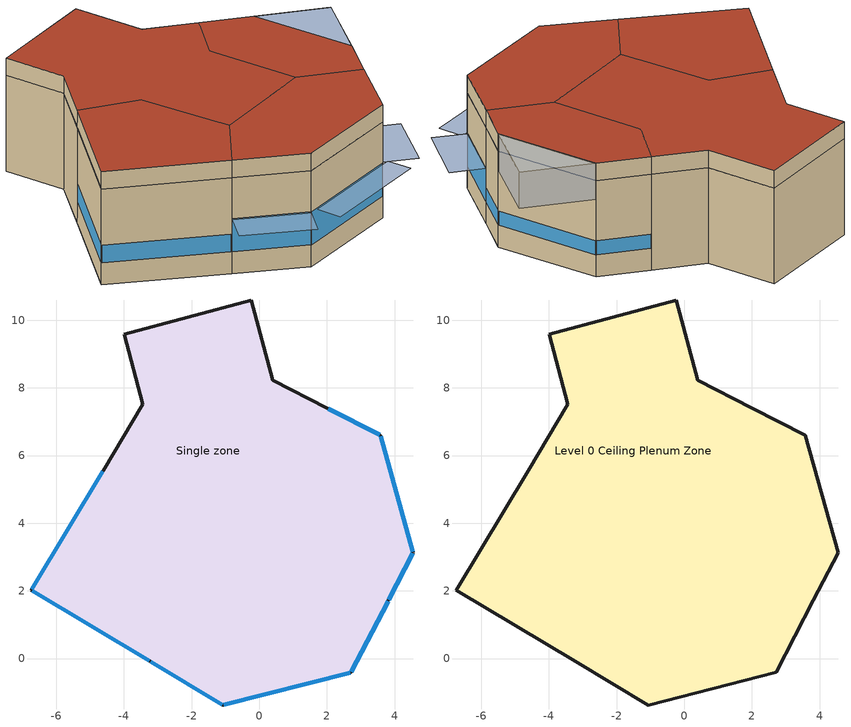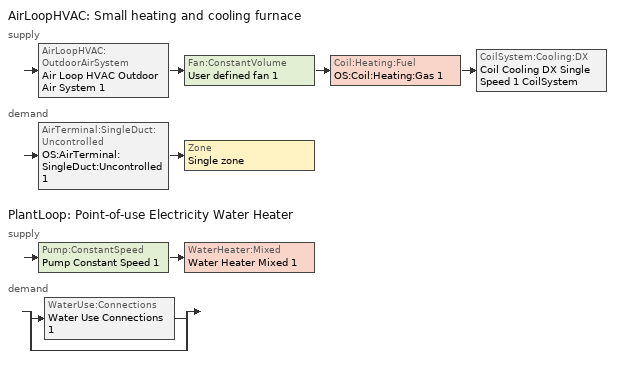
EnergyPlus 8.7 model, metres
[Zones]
Single zone
 floor ground (SLAB-ON-GRADE-FLOOR): 2.02,7.4 3.58,6.6 4.55,3.13 3.82,1.72 1.88,2.7 1.05,5.8 z0; -0.23,10.6 0.4,8.23 2.02,7.4 1.05,5.8 1.88,2.7 -1.75,1.69 -2.67,4.77 -4.61,5.55 -3.44,7.52 -3.99,9.59 z0; 1.88,2.7 3.82,1.72 2.71,-0.41 -1.07,-1.37 -3.22,-0.08 -1.75,1.69 z0; -4.61,5.55 -2.67,4.77 -1.75,1.69 -3.22,-0.08 -6.73,2.02 z0
 wall outside (Calibrated Exterior EXTERIOR-WALL): 3.58,6.6 2.02,7.4 0.4,8.23 -0.23,10.6 -3.99,9.59 -3.44,7.52 -4.61,5.55 -6.73,2.02 -3.22,-0.08 -1.07,-1.37 2.71,-0.41 3.82,1.72 4.55,3.13 3.58,6.6 z0:3.35
 window (3'0" x 3'0" Double pane  Alum Construction): 3.56,6.61 2.04,7.39 / 3.83,1.74 4.54,3.11 z0.76:1.26; 4.54,3.15 3.59,6.57 z0.76:1.25; -1.04,-1.37 2.69,-0.42 / -3.2,-0.1 -1.09,-1.36 / 2.73,-0.39 3.81,1.7 z0.76:1.92; -4.62,5.53 -6.72,2.04 / -6.71,2.01 -3.24,-0.07 z0.76:1.38
 ceiling to Level 0 Ceiling Plenum Zone (Default interior ceiling): 3.82,1.72 4.55,3.13 3.58,6.6 2.02,7.4 1.05,5.8 1.88,2.7 z3.35; -1.75,1.69 1.88,2.7 1.05,5.8 2.02,7.4 0.4,8.23 -0.23,10.6 -3.99,9.59 -3.44,7.52 -4.61,5.55 -2.67,4.77 z3.35; -1.07,-1.37 2.71,-0.41 3.82,1.72 1.88,2.7 -1.75,1.69 -3.22,-0.08 z3.35; -3.22,-0.08 -1.75,1.69 -2.67,4.77 -4.61,5.55 -6.73,2.02 z3.35
Level 0 Ceiling Plenum Zone
 wall outside (Calibrated Exterior EXTERIOR-WALL): 3.58,6.6 2.02,7.4 0.4,8.23 -0.23,10.6 -3.99,9.59 -3.44,7.52 -4.61,5.55 -6.73,2.02 -3.22,-0.08 -1.07,-1.37 2.71,-0.41 3.82,1.72 4.55,3.13 3.58,6.6 z3.35:3.96
 roof outside (Calibrated Exterior EXTERIOR-ROOF): 3.82,1.72 4.55,3.13 3.58,6.6 2.02,7.4 1.05,5.8 1.88,2.7 z3.96; -1.75,1.69 1.88,2.7 1.05,5.8 2.02,7.4 0.4,8.23 -0.23,10.6 -3.99,9.59 -3.44,7.52 -4.61,5.55 -2.67,4.77 z3.96; -1.07,-1.37 2.71,-0.41 3.82,1.72 1.88,2.7 -1.75,1.69 -3.22,-0.08 z3.96; -3.22,-0.08 -1.75,1.69 -2.67,4.77 -4.61,5.55 -6.73,2.02 z3.96
shading: 4.55,3.13 5.76,5.46 / 5.76,5.46 3.58,6.6 z2.71:3.96; 3.58,6.6 4.55,3.13 z3.35:3.96; -0.6,-2.19 3.13,-1.24 2.92,-0.42 -0.81,-1.37 z1.92; 4.55,3.13 5.76,5.46 3.58,6.6 z3.96; -1.69,-2.36 -1.09,-1.36 -3.2,-0.1 -3.8,-1.09 z1.92; 3.76,-0.93 4.84,1.16 3.81,1.7 2.73,-0.39 z1.92
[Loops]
AirLoopHVAC 'Small heating and cooling furnace'
 supply: AirLoopHVAC:OutdoorAirSystem 'Air Loop HVAC Outdoor Air System 1' > Fan:ConstantVolume 'User defined fan 1' > Coil:Heating:Fuel 'OS:Coil:Heating:Gas 1' > CoilSystem:Cooling:DX 'Coil Cooling DX Single Speed 1 CoilSystem'
 demand: AirTerminal:SingleDuct:Uncontrolled 'OS:AirTerminal:SingleDuct:Uncontrolled 1' > Zone 'Single zone'
PlantLoop 'Point-of-use Electricity Water Heater'
 supply: Pump:ConstantSpeed 'Pump Constant Speed 1' > WaterHeater:Mixed 'Water Heater Mixed 1'
 demand: split
  | WaterUse:Connections 'Water Use Connections 1'
  | bypass
[Building]
East entrance bldg v2: North Axis {deg}=0
[Site:Location]
NREL east entrance building: Latitude {deg}=39.74; Longitude {deg}=-105.18; Time Zone {hr}=-7; Elevation {m}=1829
[SizingPeriod:DesignDay] Day of Month=21; Dry-Bulb Temperature Range Modifier Type=DefaultMultipliers; Barometric Pressure {Pa}=81198; Rain Indicator=No; Snow Indicator=No; Daylight Saving Time Indicator=No
Name | Month | Day Type | Maximum Dry-Bulb Temperature {C} | Daily Dry-Bulb Temperature Range {deltaC} | Humidity Condition Type | Wetbulb or DewPoint at Maximum Dry-Bulb {C} | Wind Speed {m/s} | Wind Direction {deg} | Solar Model Indicator | ASHRAE Clear Sky Optical Depth for Beam Irradiance (taub) | ASHRAE Clear Sky Optical Depth for Diffuse Irradiance (taud) | Enthalpy at Maximum Dry-Bulb {J/kg} | Sky Clearness
Denver Centennial  Golden   N Ann Clg .4% Condns DB=>MWB | 7 | SummerDesignDay | 33 | 15.2 | Wetbulb | 15.7 | 4.9 | 0 | ASHRAETau | 0.424 | 2.025
Denver Centennial  Golden   N Ann Clg .4% Condns DP=>MDB | 7 | SummerDesignDay | 20.2 | 15.2 | Dewpoint | 16.1 | 4.9 | 0 | ASHRAETau | 0.424 | 2.025
Denver Centennial  Golden   N Ann Clg .4% Condns Enth=>MDB | 7 | SummerDesignDay | 27.3 | 15.2 | Enthalpy |  | 4.9 | 0 | ASHRAETau | 0.424 | 2.025 | 59700
Denver Centennial  Golden   N Ann Clg .4% Condns WB=>MDB | 7 | SummerDesignDay | 27.3 | 15.2 | Wetbulb | 18.4 | 4.9 | 0 | ASHRAETau | 0.424 | 2.025
Denver Centennial  Golden   N Ann Htg 99.6% Condns DB | 12 | WinterDesignDay | -18.8 | 0 | Wetbulb | -18.8 | 3 | 340 | ASHRAEClearSky |  |  |  | 0
Denver Centennial  Golden   N Ann Htg Wind 99.6% Condns WS=>MCDB | 12 | WinterDesignDay | 3.9 | 0 | Wetbulb | 3.9 | 12.2 | 340 | ASHRAEClearSky |  |  |  | 0
Denver Centennial  Golden   N Ann Hum_n 99.6% Condns DP=>MCDB | 12 | WinterDesignDay | -10.9 | 0 | Dewpoint | -21.6 | 3 | 340 | ASHRAEClearSky |  |  |  | 0
[Material]
Name | Roughness | Thickness {m} | Conductivity {W/m-K} | Density {kg/m3} | Specific Heat {J/kg-K} | Thermal Absorptance | Solar Absorptance | Visible Absorptance
Built-up Roofing - 3/8 in. 1 in Calibrated Exterior EXTERIOR-ROOF | Rough | 0.0267479 | 0.16 | 612.091 | 1460 | 0.9 | 0.527394 | 0.7
Expanded Polystyrene - Extruded - 1 in. 1 in Calibrated Exterior EXTERIOR-WALL | MediumSmooth | 0.0522445 | 0.029 | 21.8773 | 1210 | 0.9 | 0.7 | 0.7
Gypsum Board - 3/4 in. | MediumSmooth | 0.01905 | 0.16 | 800 | 1090 | 0.9 | 0.7 | 0.7
Gypsum Board - 5/8 in. | MediumSmooth | 0.015875 | 0.16 | 800 | 1090 | 0.9 | 0.7 | 0.7
Gypsum Board - 5/8 in. 1 in Calibrated Exterior EXTERIOR-WALL | MediumSmooth | 0.0326528 | 0.16 | 603.511 | 1090 | 0.9 | 0.7 | 0.7
Hardboard - High Density - Standard-tempered Grade - 3/4 in. 1 in Calibrated Exterior EXTERIOR-ROOF | Smooth | 0.0534958 | 0.144 | 551.975 | 1340 | 0.9 | 0.7 | 0.7
Lightweight Concrete - 6 in. - 80 lb/ft3 | MediumRough | 0.1524 | 0.53 | 1281.48 | 840 | 0.9 | 0.7 | 0.7
Mineral Fiber Batt Insulation - 10 in. 1 in Calibrated Exterior EXTERIOR-ROOF | VeryRough | 0.713277 | 0.05 | 10.3837 | 960 | 0.9 | 0.7 | 0.7
Stuco 1 in Calibrated Exterior EXTERIOR-WALL | Rough | 0.0267393 | 0.721139 | 2005.92 | 837 | 0.5 | 0.995322 | 0.5
Vegetable Fiber Board  Sheathing - Intermediate Density - 1/2 in. 1 in Calibrated Exterior EXTERIOR-ROOF | Smooth | 0.0356639 | 0.057 | 191.278 | 1300 | 0.9 | 0.7 | 0.7
Wood-Framed - 4 in. Studs - 16 in. OC - R-0 Cavity Insulation | Smooth | 0.0889 | 0.367217 | 126.145 | 1556.29 | 0.9 | 0.7 | 0.7
Wood-Framed - 4 in. Studs - 16 in. OC - R-11 Cavity Insulation 1 in Calibrated Exterior EXTERIOR-WALL | Smooth | 0.182856 | 0.0603344 | 95.1627 | 1556.29 | 0.9 | 0.7 | 0.7
[WindowMaterial:SimpleGlazingSystem]
3'0" x 3'0" Double pane  Alum Material: U-Factor {W/m2-K}=2.49844; Solar Heat Gain Coefficient=0.38
[Construction]
3'0" x 3'0" Double pane  Alum Construction: 3'0" x 3'0" Double pane  Alum Material
Calibrated Exterior EXTERIOR-ROOF: Built-up Roofing - 3/8 in. 1 in Calibrated Exterior EXTERIOR-ROOF, Hardboard - High Density - Standard-tempered Grade - 3/4 in. 1 in Calibrated Exterior EXTERIOR-ROOF, Mineral Fiber Batt Insulation - 10 in. 1 in Calibrated Exterior EXTERIOR-ROOF, Vegetable Fiber Board  Sheathing - Intermediate Density - 1/2 in. 1 in Calibrated Exterior EXTERIOR-ROOF
Calibrated Exterior EXTERIOR-WALL: Stuco 1 in Calibrated Exterior EXTERIOR-WALL, Expanded Polystyrene - Extruded - 1 in. 1 in Calibrated Exterior EXTERIOR-WALL, Wood-Framed - 4 in. Studs - 16 in. OC - R-11 Cavity Insulation 1 in Calibrated Exterior EXTERIOR-WALL, Gypsum Board - 5/8 in. 1 in Calibrated Exterior EXTERIOR-WALL
Default interior ceiling: Gypsum Board - 3/4 in.
INTERIOR-WALL: Gypsum Board - 5/8 in., Wood-Framed - 4 in. Studs - 16 in. OC - R-0 Cavity Insulation, Gypsum Board - 5/8 in.
SLAB-ON-GRADE-FLOOR: Lightweight Concrete - 6 in. - 80 lb/ft3
[Zone]
Name | Part of Total Floor Area
Level 0 Ceiling Plenum Zone | No
Single zone | Yes
[InternalMass] Construction=INTERIOR-WALL; Zone=Single zone
Name | Surface Area {m2}
Merged Entryway  Wall 1 - Smalloffice 1 Wall 5 | 7.29742
Merged Entryway  Wall 2 - Openarea 1 Wall 9 | 10.7443
Merged Entryway  Wall 3 - Openarea 1 Wall 8 | 6.26247
Merged Openarea 1 Wall 1 - Utility1 Wall 3 | 10.7905
Merged Openarea 1 Wall 10 - Smalloffice 1 Wall 4 | 12.6478
Merged Openarea 1 Wall 2 - Utility1 Wall 2 | 7.01056
Merged Smalloffice 1 Wall 3 - Utility1 Wall 4 | 7.71156
[People] Zone or ZoneList=Single zone; Number of People Calculation Method=People; Fraction Radiant=0.3; Activity Level Schedule=Default People Activity Schedule Very Low Activity - Seated Passive
Name | Number of People Schedule | Number of People
Open area 1 Occupant 1; Small office 1 Occupant 1 | Office Space Occupancy | 1
People 4 | Office Space Occupancy | 4
People 5; People 6 | Core Zone Occupancy | 1
[Lights] Zone or ZoneList=Single zone; Schedule=Building Lights; Design Level Calculation Method=LightingLevel; Fraction Radiant=0.3
Name | Lighting Level {W}
Entry way  Luminaire 1 0.0 percent reduction; Open area 1 Luminaire 3 0.0 percent reduction | 43.2
Lights 1 0.0 percent reduction 1 | 50
Lights 2 0.0 percent reduction 1; Lights 4 0.0 percent reduction 1 | 56.32
Lights 3 0.0 percent reduction 1; Utility 1 Luminaire 1 0.0 percent reduction | 84.48
Open area 1 Luminaire 1 0.0 percent reduction; Open area 1 Luminaire 2 0.0 percent reduction | 168.96
Small office 1 Luminaire 1 0.0 percent reduction | 500
Small office 1 Luminaire 2 0.0 percent reduction | 129.6
Utility 1 Luminaire 2 0.0 percent reduction | 64.8
[ElectricEquipment] Zone or ZoneList=Single zone; Design Level Calculation Method=EquipmentLevel; Fraction Radiant=0.3
Name | Schedule | Design Level {W}
Electric Equipment 1 44.7037532658824 percent reduction 1 | Building Plug Load | 265.422
Electric Equipment 2 44.7037532658824 percent reduction 1; Small office 1 Plug Load 1 44.7037532658824 percent reduction | Building Plug Load | 33.1777
Electric Equipment 3 44.7037532658824 percent reduction 1 | Building Plug Load | 86.2621
Electric Equipment 4 44.7037532658824 percent reduction 1; Open area 1 Plug Load 4 44.7037532658824 percent reduction | Building Plug Load | 26.5422
Electric Equipment 5 44.7037532658824 percent reduction 1 | Building Plug Load | 2.76481
Electric Equipment 6 44.7037532658824 percent reduction 1; Open area 1 Plug Load 2 44.7037532658824 percent reduction | Building Plug Load | 40.3663
Electric Equipment 7 44.7037532658824 percent reduction 1 | Building Plug Load | 41.4722
Electric Equipment 8 44.7037532658824 percent reduction 1; Small office 1 Plug Load 2 44.7037532658824 percent reduction | Building Plug Load | 49.7666
Open area 1 Plug Load 1 44.7037532658824 percent reduction | Building Plug Load | 5.52962
Open area 1 Plug Load 3 44.7037532658824 percent reduction | Always On Discrete | 41.4722
Open area 1 Plug Load 5 44.7037532658824 percent reduction | Building Plug Load | 71.8851
Open area 1 Plug Load 6 44.7037532658824 percent reduction | Building Plug Load | 530.844
Small office 1 Plug Load 3 44.7037532658824 percent reduction | Building Plug Load | 28.754
[ZoneInfiltration:DesignFlowRate] Zone or ZoneList=Single zone; Schedule=Infiltration Schedule 100% 24/7-365; Design Flow Rate Calculation Method=Flow/Zone; Constant Term Coefficient=1; Temperature Term Coefficient=0; Velocity Term Coefficient=0; Velocity Squared Term Coefficient=0
Name | Design Flow Rate {m3/s}
Entry way Leaky Bldg Infiltration 1.55496994730533 percent reduction 1 | 0.0466066
Open area Leaky Bldg Infiltration 1.55496994730533 percent reduction 1 | 0.0633306
Small office Leaky Bldg Infiltration 1.55496994730533 percent reduction 1 | 0.0443393
Utility Leaky Bldg Infiltration 1.55496994730533 percent reduction 1 | 0.0413209
[ZoneControl:Thermostat]
Single zone Thermostat: Zone or ZoneList=Single zone; Control Type Schedule=Single zone Thermostat Schedule; Control Object Type 1=ThermostatSetpoint:DualSetpoint; Control Name 1=Single zone Thermostat
[ThermostatSetpoint:DualSetpoint]
Single zone Thermostat: Heating Setpoint Temperature Schedule=Space Thermostat Heating Setpoint 1 adjusted by -3.31287 F; Cooling Setpoint Temperature Schedule=Space Thermostat Cooling Setpoint 1 adjusted by -4.40639 F
[AirTerminal:SingleDuct:Uncontrolled]
OS:AirTerminal:SingleDuct:Uncontrolled 1: Availability Schedule=Always On Discrete 1; Maximum Air Flow Rate {m3/s}=AutoSize
[ZoneHVAC:Baseboard:Convective:Electric]
Elec Baseboard: Availability Schedule=Always On Discrete 1; Heating Design Capacity {W}=2323.79; Efficiency=1
[Zone equipment]
Single zone: OS:AirTerminal:SingleDuct:Uncontrolled 1, Elec Baseboard
[Sizing:Zone]
Single zone: Zone Cooling Design Supply Air Temperature Input Method=SupplyAirTemperature; Zone Cooling Design Supply Air Temperature {C}=12.7778; Zone Cooling Design Supply Air Temperature Difference {deltaC}=11.11; Zone Heating Design Supply Air Temperature Input Method=SupplyAirTemperature; Zone Heating Design Supply Air Temperature {C}=40; Zone Heating Design Supply Air Temperature Difference {deltaC}=11.11; Zone Cooling Design Supply Air Humidity Ratio {kgWater/kgDryAir}=0.0085; Zone Heating Design Supply Air Humidity Ratio {kgWater/kgDryAir}=0.008; Design Specification Outdoor Air Object=Design Specification Outdoor Air 2; Cooling Design Air Flow Method=DesignDay; Cooling Design Air Flow Rate {m3/s}=0.0755116; Cooling Minimum Air Flow per Zone Floor Area {m3/s-m2}=0.000762; Cooling Minimum Air Flow {m3/s}=0.471947; Cooling Minimum Air Flow Fraction=0.12; Heating Design Air Flow Method=DesignDay; Heating Design Air Flow Rate {m3/s}=0.0755116; Heating Maximum Air Flow per Zone Floor Area {m3/s-m2}=0.002032; Heating Maximum Air Flow {m3/s}=0.141584; Heating Maximum Air Flow Fraction=0.3; Design Specification Zone Air Distribution Object=Single zone Design Spec Zone Air Dist; Account for Dedicated Outdoor Air System=No
[DesignSpecification:ZoneAirDistribution]
Single zone Design Spec Zone Air Dist: Zone Air Distribution Effectiveness in Cooling Mode=1; Zone Air Distribution Effectiveness in Heating Mode=1
[Controller:MechanicalVentilation]
Controller Mechanical Ventilation 1: Availability Schedule=Always On Discrete 1; Demand Controlled Ventilation=No; System Outdoor Air Method=ZoneSum; Zone Name 1=Single zone; Design Specification Outdoor Air Object Name 1=Design Specification Outdoor Air 2; Design Specification Zone Air Distribution Object Name 1=Single zone Design Spec Zone Air Dist
[DesignSpecification:OutdoorAir]
Design Specification Outdoor Air 2: Outdoor Air Method=Sum; Outdoor Air Flow per Person {m3/s-person}=0.00943895; Outdoor Air Flow per Zone Floor Area {m3/s-m2}=0; Outdoor Air Flow per Zone {m3/s}=0; Outdoor Air Flow Air Changes per Hour {1/hr}=0
[AirLoopHVAC]
Small heating and cooling furnace: Design Supply Air Flow Rate {m3/s}=AutoSize
[Sizing:System]
Small heating and cooling furnace: Type of Load to Size On=Sensible; Design Outdoor Air Flow Rate {m3/s}=Autosize; Central Heating Maximum System Air Flow Ratio=0.3; Preheat Design Temperature {C}=7; Preheat Design Humidity Ratio {kgWater/kgDryAir}=0.008; Precool Design Temperature {C}=12.8; Precool Design Humidity Ratio {kgWater/kgDryAir}=0.008; Central Cooling Design Supply Air Temperature {C}=12.8; Central Heating Design Supply Air Temperature {C}=40; Type of Zone Sum to Use=NonCoincident; 100% Outdoor Air in Cooling=No; 100% Outdoor Air in Heating=No; Central Cooling Design Supply Air Humidity Ratio {kgWater/kgDryAir}=0.0085; Central Heating Design Supply Air Humidity Ratio {kgWater/kgDryAir}=0.008; Cooling Supply Air Flow Rate Method=DesignDay; Cooling Supply Air Flow Rate {m3/s}=0; Cooling Supply Air Flow Rate Per Floor Area {m3/s-m2}=0.00996765; Cooling Fraction of Autosized Cooling Supply Air Flow Rate=1; Cooling Supply Air Flow Rate Per Unit Cooling Capacity {m3/s-W}=3.94755e-05; Heating Supply Air Flow Rate Method=DesignDay; Heating Supply Air Flow Rate {m3/s}=0; Heating Supply Air Flow Rate Per Floor Area {m3/s-m2}=0.00996765; Heating Fraction of Autosized Heating Supply Air Flow Rate=1; Heating Fraction of Autosized Cooling Supply Air Flow Rate=1; Heating Supply Air Flow Rate Per Unit Heating Capacity {m3/s-W}=3.15882e-05; System Outdoor Air Method=ZoneSum; Zone Maximum Outdoor Air Fraction=1; Cooling Design Capacity Method=CoolingDesignCapacity; Cooling Design Capacity {W}=Autosize; Cooling Design Capacity Per Floor Area {W/m2}=234.7; Fraction of Autosized Cooling Design Capacity=1; Heating Design Capacity Method=HeatingDesignCapacity; Heating Design Capacity {W}=Autosize; Heating Design Capacity Per Floor Area {W/m2}=157; Fraction of Autosized Heating Design Capacity=1; Central Cooling Capacity Control Method=OnOff
[AvailabilityManager:Scheduled] Schedule=Always On Discrete
Small heating and cooling furnace Availability Manager; Air Loop HVAC Outdoor Air System 1 Availability Manager
[Controller:OutdoorAir]
Controller Outdoor Air 1: Minimum Outdoor Air Flow Rate {m3/s}=Autosize; Maximum Outdoor Air Flow Rate {m3/s}=Autosize; Economizer Control Type=NoEconomizer; Economizer Control Action Type=ModulateFlow; Economizer Maximum Limit Dry-Bulb Temperature {C}=28; Economizer Maximum Limit Enthalpy {J/kg}=64000; Economizer Minimum Limit Dry-Bulb Temperature {C}=-100; Lockout Type=NoLockout; Minimum Limit Type=FixedMinimum; Mechanical Ventilation Controller=Controller Mechanical Ventilation 1; High Humidity Control=No; Control High Indoor Humidity Based on Outdoor Humidity Ratio=Yes; Heat Recovery Bypass Control Type=BypassWhenOAFlowGreaterThanMinimum
[SetpointManager:MixedAir]
Mixed Air OS Default SPM: Control Variable=Temperature; Setpoint Node or NodeList=Mixed Air
[Fan:ConstantVolume]
User defined fan 1: Availability Schedule=Always On Discrete; Fan Total Efficiency=0.945051; Pressure Rise {Pa}=311.361; Maximum Flow Rate {m3/s}=AutoSize; Motor Efficiency=0.697286; Motor In Airstream Fraction=1
[SetpointManager:SingleZone:Reheat] Control Variable=Temperature; Minimum Supply Air Temperature {C}=12.7778; Maximum Supply Air Temperature {C}=40.5556; Control Zone=Single zone
Name | Setpoint Node or NodeList
Fan Outlet OS Default SPM | Fan Outlet
Htg Coil Outlet OS Default SPM | Htg Coil Outlet
OS:SetpointManager:SingleZone:Reheat 1 | Furnace Outlet
[Coil:Heating:Fuel]
OS:Coil:Heating:Gas 1: Availability Schedule=Always On Discrete 1; Fuel Type=NaturalGas; Burner Efficiency=0.796262; Nominal Capacity {W}=AutoSize; Parasitic Electric Load {W}=0; Parasitic Fuel Load {W}=0
[CoilSystem:Cooling:DX]
Coil Cooling DX Single Speed 1 CoilSystem: Availability Schedule=Always On Discrete; Cooling Coil=Coil Cooling DX Single Speed 1
[Coil:Cooling:DX:SingleSpeed]
Coil Cooling DX Single Speed 1: Availability Schedule=Always On Discrete; Gross Rated Total Cooling Capacity {W}=Autosize; Gross Rated Sensible Heat Ratio=Autosize; Gross Rated Cooling COP {W/W}=3.83562; Rated Air Flow Rate {m3/s}=Autosize; Rated Evaporator Fan Power Per Volume Flow Rate {W/(m3/s)}=773.3; Total Cooling Capacity Function of Temperature Curve=ptac_coil_clg_dx_1spd_clg_curve_f_of_temp 1; Total Cooling Capacity Function of Flow Fraction Curve=ptac_coil_clg_dx_1spd_clg_curve_f_of_flow 1; Energy Input Ratio Function of Temperature Curve=ptac_coil_clg_dx_1spd_energy_input_ratio_f_of_temp 1; Energy Input Ratio Function of Flow Fraction Curve=ptac_coil_clg_dx_1spd_energy_input_ratio_f_of_flow 1; Part Load Fraction Correlation Curve=ptac_coil_clg_dx_1spd_part_load_fraction 1; Maximum Cycling Rate {cycles/hr}=1; Latent Capacity Time Constant {s}=0; Condenser Type=AirCooled; Evaporative Condenser Effectiveness=0; Crankcase Heater Capacity {W}=0; Maximum Outdoor Dry-Bulb Temperature for Crankcase Heater Operation {C}=5.68434e-14; Basin Heater Capacity {W/K}=0; Basin Heater Setpoint Temperature {C}=10
[PlantLoop]
Point-of-use Electricity Water Heater: Fluid Type=Water; Plant Equipment Operation Scheme=Point-of-use Electricity Water Heater Operation Schemes; Maximum Loop Temperature {C}=100; Minimum Loop Temperature {C}=0; Maximum Loop Flow Rate {m3/s}=Autosize; Minimum Loop Flow Rate {m3/s}=0; Plant Loop Volume {m3}=Autocalculate; Load Distribution Scheme=Optimal; Plant Loop Demand Calculation Scheme=SingleSetpoint
[Sizing:Plant]
Point-of-use Electricity Water Heater: Loop Type=Heating; Design Loop Exit Temperature {C}=48.8889; Loop Design Temperature Difference {deltaC}=11.1111; Sizing Option=NonCoincident; Zone Timesteps in Averaging Window=1; Coincident Sizing Factor Mode=None
[Pump:ConstantSpeed]
Pump Constant Speed 1: Design Flow Rate {m3/s}=Autosize; Design Pump Head {Pa}=89672; Design Power Consumption {W}=Autosize; Motor Efficiency=0.9; Fraction of Motor Inefficiencies to Fluid Stream=0; Pump Control Type=Intermittent
[WaterHeater:Mixed]
Water Heater Mixed 1: Tank Volume {m3}=0.3785; Setpoint Temperature Schedule=Point-of-use Electricity Water Heater Water Temp - 120.0F; Deadband Temperature Difference {deltaC}=2; Maximum Temperature Limit {C}=82.22; Heater Control Type=Cycle; Heater Maximum Capacity {W}=845000; Heater Ignition Minimum Flow Rate {m3/s}=0; Heater Ignition Delay {s}=0; Heater Fuel Type=Electricity; Heater Thermal Efficiency=0.98; Off Cycle Parasitic Fuel Consumption Rate {W}=0; Off Cycle Parasitic Fuel Type=Electricity; Off Cycle Parasitic Heat Fraction to Tank=0; On Cycle Parasitic Fuel Consumption Rate {W}=0; On Cycle Parasitic Fuel Type=Electricity; On Cycle Parasitic Heat Fraction to Tank=0; Ambient Temperature Indicator=Schedule; Ambient Temperature Schedule=Water Heater Ambient Temp Schedule - 70F; Off Cycle Loss Coefficient to Ambient Temperature {W/K}=0; Off Cycle Loss Fraction to Zone=1; On Cycle Loss Coefficient to Ambient Temperature {W/K}=0; On Cycle Loss Fraction to Zone=1; Use Side Effectiveness=1; Source Side Effectiveness=1; Use Side Design Flow Rate {m3/s}=Autosize; Source Side Design Flow Rate {m3/s}=Autosize; Indirect Water Heating Recovery Time {hr}=1.5; Source Side Flow Control Mode=IndirectHeatPrimarySetpoint
[WaterUse:Connections]
Water Use Connections 1: Water Use Equipment Name 1=Utility 1 Water Fixture 1; Water Use Equipment Name 2=Utility 1 Water Fixture 2
[WaterUse:Equipment] Flow Rate Fraction Schedule=Building Water Use; Zone=Single zone
Name | Peak Flow Rate {m3/s} | Target Temperature Schedule
Utility 1 Water Fixture 1 | 1.68222e-05 | 6.056 L/s Toilet mixed temp 40.0F
Utility 1 Water Fixture 2 | 1.7525e-05 | 0.06309 m^3/hr Faucet mixed temp 100.0F
[PlantEquipmentOperationSchemes]
Point-of-use Electricity Water Heater Operation Schemes: Control Scheme Object Type 1=PlantEquipmentOperation:HeatingLoad; Control Scheme Name 1=Point-of-use Electricity Water Heater Heating Operation Scheme; Control Scheme Schedule Name 1=Always On Discrete
[PlantEquipmentOperation:HeatingLoad]
Point-of-use Electricity Water Heater Heating Operation Scheme: Load Range Lower Limit 1 {W}=0; Load Range Upper Limit 1 {W}=1000000000; Range Equipment List Name 1=Point-of-use Electricity Water Heater Heating Equipment List
[PlantEquipmentList]
Point-of-use Electricity Water Heater Heating Equipment List: WaterHeater:Mixed, Water Heater Mixed 1
[SetpointManager:Scheduled]
Setpoint Manager Scheduled 2: Control Variable=Temperature; Schedule=Point-of-use Electricity Water Heater Water Temp - 120.0F
[Schedule:Day:Interval]
Building Lights Default Weekday Schedule: No, 07:00, 0.2, 16:00, 0.9, 18:00, 0.7, 20:00, 0.5, 24:00, 0.2
Building Lights Summer Design Day 1; Building Plug Load Summer Design Day 1; Schedule Day 4; Space Occupancy Summer Design Day 1; Space Occupancy Winter Design Day 1: No, 24:00, 1
Building Lights Winter Design Day 1; All Weekends 9; Building Plug Load Winter Design Day 1; Schedule Day 8: No, 24:00, 0
Space Thermostat Heating Setpoint Default Weekday Schedule 1; All Weekends 15: No, 24:00, 16.4928
Space Thermostat Heating Setpoint Summer Design Day 2; Space Thermostat Heating Setpoint Winter Design Day 2: No, 24:00, 22.1111
Space Thermostat Cooling Setpoint Default Weekday Schedule 1; All Weekends 14: No, 24:00, 21.4409
Space Thermostat Cooling Setpoint Summer Design Day 2; Space Thermostat Cooling Setpoint Winter Design Day 2: No, 24:00, 22.7778
All Weekends 10; Schedule Day 7: No, 24:00, 0.3
All Weekends 8: No, 24:00, 0.25
Building Plug Load Default Weekday Schedule: No, 06:15, 0.3, 17:00, 0.9, 24:00, 0.3
Building Water Use Default Weekday Schedule: No, 06:45, 0, 17:00, 0.1525, 24:00, 0
Point-of-use Electricity Water Heater Water Temp Default: No, 24:00, 48.8889
Schedule Day 1: No, 24:00, 4.44444
Schedule Day 2: No, 24:00, 37.7778
Schedule Day 5: No, 24:00, 120
Schedule Day 6: No, 07:00, 0.1, 16:00, 0.3, 24:00, 0.1
Space Occupancy Default Weekday Schedule: No, 07:00, 0.25, 16:15, 0.5, 18:00, 1, 24:00, 0.25
Water Heater Ambient Temp Schedule - 70F Default: No, 24:00, 21.1111
[Schedule:Week:Daily]
Schedule:Week:Daily {1f22d004-60ec-4310-a7af-9159f77a632e}: Building Lights Default Weekday Schedule, Building Lights Default Weekday Schedule, Building Lights Default Weekday Schedule, Building Lights Default Weekday Schedule, Building Lights Default Weekday Schedule, Building Lights Default Weekday Schedule, Building Lights Default Weekday Schedule, Building Lights Default Weekday Schedule, Building Lights Summer Design Day 1, Building Lights Winter Design Day 1, Building Lights Default Weekday Schedule, Building Lights Default Weekday Schedule
Schedule:Week:Daily {4be8b5ce-df93-4598-9d3d-7972967f787b}: Space Thermostat Heating Setpoint Default Weekday Schedule 1, Space Thermostat Heating Setpoint Default Weekday Schedule 1, Space Thermostat Heating Setpoint Default Weekday Schedule 1, Space Thermostat Heating Setpoint Default Weekday Schedule 1, Space Thermostat Heating Setpoint Default Weekday Schedule 1, Space Thermostat Heating Setpoint Default Weekday Schedule 1, All Weekends 15, Space Thermostat Heating Setpoint Default Weekday Schedule 1, Space Thermostat Heating Setpoint Summer Design Day 2, Space Thermostat Heating Setpoint Winter Design Day 2, Space Thermostat Heating Setpoint Default Weekday Schedule 1, Space Thermostat Heating Setpoint Default Weekday Schedule 1
Schedule:Week:Daily {7b3bbc34-e653-4aae-87da-839815efdcbd}: All Weekends 15, Space Thermostat Heating Setpoint Default Weekday Schedule 1, Space Thermostat Heating Setpoint Default Weekday Schedule 1, Space Thermostat Heating Setpoint Default Weekday Schedule 1, Space Thermostat Heating Setpoint Default Weekday Schedule 1, Space Thermostat Heating Setpoint Default Weekday Schedule 1, All Weekends 15, Space Thermostat Heating Setpoint Default Weekday Schedule 1, Space Thermostat Heating Setpoint Summer Design Day 2, Space Thermostat Heating Setpoint Winter Design Day 2, Space Thermostat Heating Setpoint Default Weekday Schedule 1, Space Thermostat Heating Setpoint Default Weekday Schedule 1
Schedule:Week:Daily {80086604-381b-4550-8b69-6d5c2793c768}: Space Thermostat Cooling Setpoint Default Weekday Schedule 1, Space Thermostat Cooling Setpoint Default Weekday Schedule 1, Space Thermostat Cooling Setpoint Default Weekday Schedule 1, Space Thermostat Cooling Setpoint Default Weekday Schedule 1, Space Thermostat Cooling Setpoint Default Weekday Schedule 1, Space Thermostat Cooling Setpoint Default Weekday Schedule 1, All Weekends 14, Space Thermostat Cooling Setpoint Default Weekday Schedule 1, Space Thermostat Cooling Setpoint Summer Design Day 2, Space Thermostat Cooling Setpoint Winter Design Day 2, Space Thermostat Cooling Setpoint Default Weekday Schedule 1, Space Thermostat Cooling Setpoint Default Weekday Schedule 1
Schedule:Week:Daily {44347939-1ad3-4fc4-87c2-7ef73894b74c}: All Weekends 14, Space Thermostat Cooling Setpoint Default Weekday Schedule 1, Space Thermostat Cooling Setpoint Default Weekday Schedule 1, Space Thermostat Cooling Setpoint Default Weekday Schedule 1, Space Thermostat Cooling Setpoint Default Weekday Schedule 1, Space Thermostat Cooling Setpoint Default Weekday Schedule 1, All Weekends 14, Space Thermostat Cooling Setpoint Default Weekday Schedule 1, Space Thermostat Cooling Setpoint Summer Design Day 2, Space Thermostat Cooling Setpoint Winter Design Day 2, Space Thermostat Cooling Setpoint Default Weekday Schedule 1, Space Thermostat Cooling Setpoint Default Weekday Schedule 1
Schedule:Week:Daily {995ef73c-77be-407a-814c-7d1842c2b609}: Schedule Day 2, Schedule Day 2, Schedule Day 2, Schedule Day 2, Schedule Day 2, Schedule Day 2, Schedule Day 2, Schedule Day 2, Schedule Day 7, Schedule Day 2, Schedule Day 2, Schedule Day 2
Schedule:Week:Daily {af9d2ca2-fdc4-44ad-a9ac-6513662b9723}: Schedule Day 1, Schedule Day 1, Schedule Day 1, Schedule Day 1, Schedule Day 1, Schedule Day 1, Schedule Day 1, Schedule Day 1, Schedule Day 1, Schedule Day 1, Schedule Day 1, Schedule Day 1
Schedule:Week:Daily {28c40f42-f089-4b28-8b98-361ca4b5c1bf}: Building Plug Load Default Weekday Schedule, Building Plug Load Default Weekday Schedule, Building Plug Load Default Weekday Schedule, Building Plug Load Default Weekday Schedule, Building Plug Load Default Weekday Schedule, Building Plug Load Default Weekday Schedule, All Weekends 10, Building Plug Load Default Weekday Schedule, Building Plug Load Summer Design Day 1, Building Plug Load Winter Design Day 1, Building Plug Load Default Weekday Schedule, Building Plug Load Default Weekday Schedule
Schedule:Week:Daily {084e7d41-1406-43f0-af33-51767fa147ba}: All Weekends 10, Building Plug Load Default Weekday Schedule, Building Plug Load Default Weekday Schedule, Building Plug Load Default Weekday Schedule, Building Plug Load Default Weekday Schedule, Building Plug Load Default Weekday Schedule, All Weekends 10, Building Plug Load Default Weekday Schedule, Building Plug Load Summer Design Day 1, Building Plug Load Winter Design Day 1, Building Plug Load Default Weekday Schedule, Building Plug Load Default Weekday Schedule
Schedule:Week:Daily {e5c1b4f6-6e05-4037-9e93-02ad23651b4c}: Building Water Use Default Weekday Schedule, Building Water Use Default Weekday Schedule, Building Water Use Default Weekday Schedule, Building Water Use Default Weekday Schedule, Building Water Use Default Weekday Schedule, Building Water Use Default Weekday Schedule, All Weekends 9, Building Water Use Default Weekday Schedule, Building Water Use Default Weekday Schedule, Building Water Use Default Weekday Schedule, Building Water Use Default Weekday Schedule, Building Water Use Default Weekday Schedule
Schedule:Week:Daily {1c39b74e-a04f-49f2-a5cb-229927816e14}: All Weekends 9, Building Water Use Default Weekday Schedule, Building Water Use Default Weekday Schedule, Building Water Use Default Weekday Schedule, Building Water Use Default Weekday Schedule, Building Water Use Default Weekday Schedule, All Weekends 9, Building Water Use Default Weekday Schedule, Building Water Use Default Weekday Schedule, Building Water Use Default Weekday Schedule, Building Water Use Default Weekday Schedule, Building Water Use Default Weekday Schedule
Schedule:Week:Daily {2a40501d-4f3f-4f97-b4d8-12bee1fef991}: Schedule Day 6, Schedule Day 6, Schedule Day 6, Schedule Day 6, Schedule Day 6, Schedule Day 6, Schedule Day 8, Schedule Day 6, Schedule Day 6, Schedule Day 6, Schedule Day 6, Schedule Day 6
Schedule:Week:Daily {22d122c0-5db4-4591-a434-bf8f99006dce}: Schedule Day 8, Schedule Day 6, Schedule Day 6, Schedule Day 6, Schedule Day 6, Schedule Day 6, Schedule Day 8, Schedule Day 6, Schedule Day 6, Schedule Day 6, Schedule Day 6, Schedule Day 6
Schedule:Week:Daily {ab0806a3-7235-4fd5-a937-54d4223260ea}: Schedule Day 5, Schedule Day 5, Schedule Day 5, Schedule Day 5, Schedule Day 5, Schedule Day 5, Schedule Day 5, Schedule Day 5, Schedule Day 5, Schedule Day 5, Schedule Day 5, Schedule Day 5
Schedule:Week:Daily {23cba04e-7b20-423b-984d-7d4e76ef9eca}: Schedule Day 4, Schedule Day 4, Schedule Day 4, Schedule Day 4, Schedule Day 4, Schedule Day 4, Schedule Day 4, Schedule Day 4, Schedule Day 4, Schedule Day 4, Schedule Day 4, Schedule Day 4
Schedule:Week:Daily {462e64f8-d9a0-4212-aac3-f312a4281c82}: Space Occupancy Default Weekday Schedule, Space Occupancy Default Weekday Schedule, Space Occupancy Default Weekday Schedule, Space Occupancy Default Weekday Schedule, Space Occupancy Default Weekday Schedule, Space Occupancy Default Weekday Schedule, All Weekends 8, Space Occupancy Default Weekday Schedule, Space Occupancy Summer Design Day 1, Space Occupancy Winter Design Day 1, Space Occupancy Default Weekday Schedule, Space Occupancy Default Weekday Schedule
Schedule:Week:Daily {c9732ec4-43d5-4655-958f-9141d829596f}: All Weekends 8, Space Occupancy Default Weekday Schedule, Space Occupancy Default Weekday Schedule, Space Occupancy Default Weekday Schedule, Space Occupancy Default Weekday Schedule, Space Occupancy Default Weekday Schedule, All Weekends 8, Space Occupancy Default Weekday Schedule, Space Occupancy Summer Design Day 1, Space Occupancy Winter Design Day 1, Space Occupancy Default Weekday Schedule, Space Occupancy Default Weekday Schedule
Schedule:Week:Daily {278cdad7-f8dc-439e-a98d-9ca4195a70d8}: Point-of-use Electricity Water Heater Water Temp Default, Point-of-use Electricity Water Heater Water Temp Default, Point-of-use Electricity Water Heater Water Temp Default, Point-of-use Electricity Water Heater Water Temp Default, Point-of-use Electricity Water Heater Water Temp Default, Point-of-use Electricity Water Heater Water Temp Default, Point-of-use Electricity Water Heater Water Temp Default, Point-of-use Electricity Water Heater Water Temp Default, Point-of-use Electricity Water Heater Water Temp Default, Point-of-use Electricity Water Heater Water Temp Default, Point-of-use Electricity Water Heater Water Temp Default, Point-of-use Electricity Water Heater Water Temp Default
Schedule:Week:Daily {b5f52f86-30e1-4a6b-bcf4-214f2e7b971e}: Water Heater Ambient Temp Schedule - 70F Default, Water Heater Ambient Temp Schedule - 70F Default, Water Heater Ambient Temp Schedule - 70F Default, Water Heater Ambient Temp Schedule - 70F Default, Water Heater Ambient Temp Schedule - 70F Default, Water Heater Ambient Temp Schedule - 70F Default, Water Heater Ambient Temp Schedule - 70F Default, Water Heater Ambient Temp Schedule - 70F Default, Water Heater Ambient Temp Schedule - 70F Default, Water Heater Ambient Temp Schedule - 70F Default, Water Heater Ambient Temp Schedule - 70F Default, Water Heater Ambient Temp Schedule - 70F Default
[Schedule:Year]
Building Lights: Schedule:Week:Daily {1f22d004-60ec-4310-a7af-9159f77a632e}, 1, 1, 12, 31
Space Thermostat Heating Setpoint 1 adjusted by -3.31287 F: Schedule:Week:Daily {4be8b5ce-df93-4598-9d3d-7972967f787b}, 1, 1, 1, 5, Schedule:Week:Daily {7b3bbc34-e653-4aae-87da-839815efdcbd}, 1, 6, 12, 31
Space Thermostat Cooling Setpoint 1 adjusted by -4.40639 F: Schedule:Week:Daily {80086604-381b-4550-8b69-6d5c2793c768}, 1, 1, 1, 5, Schedule:Week:Daily {44347939-1ad3-4fc4-87c2-7ef73894b74c}, 1, 6, 12, 31
0.06309 m^3/hr Faucet mixed temp 100.0F: Schedule:Week:Daily {995ef73c-77be-407a-814c-7d1842c2b609}, 1, 1, 12, 31
6.056 L/s Toilet mixed temp 40.0F: Schedule:Week:Daily {af9d2ca2-fdc4-44ad-a9ac-6513662b9723}, 1, 1, 12, 31
Building Plug Load: Schedule:Week:Daily {28c40f42-f089-4b28-8b98-361ca4b5c1bf}, 1, 1, 1, 5, Schedule:Week:Daily {084e7d41-1406-43f0-af33-51767fa147ba}, 1, 6, 12, 31
Building Water Use: Schedule:Week:Daily {e5c1b4f6-6e05-4037-9e93-02ad23651b4c}, 1, 1, 1, 5, Schedule:Week:Daily {1c39b74e-a04f-49f2-a5cb-229927816e14}, 1, 6, 12, 31
Core Zone Occupancy: Schedule:Week:Daily {2a40501d-4f3f-4f97-b4d8-12bee1fef991}, 1, 1, 1, 5, Schedule:Week:Daily {22d122c0-5db4-4591-a434-bf8f99006dce}, 1, 6, 12, 31
Default People Activity Schedule Very Low Activity - Seated Passive: Schedule:Week:Daily {ab0806a3-7235-4fd5-a937-54d4223260ea}, 1, 1, 12, 31
Infiltration Schedule 100% 24/7-365: Schedule:Week:Daily {23cba04e-7b20-423b-984d-7d4e76ef9eca}, 1, 1, 12, 31
Office Space Occupancy: Schedule:Week:Daily {462e64f8-d9a0-4212-aac3-f312a4281c82}, 1, 1, 1, 5, Schedule:Week:Daily {c9732ec4-43d5-4655-958f-9141d829596f}, 1, 6, 12, 31
Point-of-use Electricity Water Heater Water Temp - 120.0F: Schedule:Week:Daily {278cdad7-f8dc-439e-a98d-9ca4195a70d8}, 1, 1, 12, 31
Water Heater Ambient Temp Schedule - 70F: Schedule:Week:Daily {b5f52f86-30e1-4a6b-bcf4-214f2e7b971e}, 1, 1, 12, 31
[Schedule:Compact]
Single zone Thermostat Schedule: Through: 12/31, For: AllDays, Until: 24:00, 4
[Schedule:Constant] Hourly Value=1
Always On Discrete 1; Always On Discrete
[Curve:Biquadratic] Minimum Value of x {BasedOnField A2}=17; Maximum Value of x {BasedOnField A2}=22; Minimum Value of y {BasedOnField A3}=13; Maximum Value of y {BasedOnField A3}=46
Name | Coefficient1 Constant | Coefficient2 x | Coefficient3 x**2 | Coefficient4 y | Coefficient5 y**2 | Coefficient6 x*y
ptac_coil_clg_dx_1spd_clg_curve_f_of_temp 1 | 0.42415 | 0.04426 | -0.00042 | 0.00333 | -8e-05 | -0.00021
ptac_coil_clg_dx_1spd_energy_input_ratio_f_of_temp 1 | 1.23649 | -0.02431 | 0.00057 | -0.01434 | 0.00063 | -0.00038
[Curve:Quadratic]
Name | Coefficient1 Constant | Coefficient2 x | Coefficient3 x**2 | Minimum Value of x {BasedOnField A2} | Maximum Value of x {BasedOnField A2}
ptac_coil_clg_dx_1spd_clg_curve_f_of_flow 1 | 0.77136 | 0.34053 | -0.11088 | 0.75918 | 1.13877
ptac_coil_clg_dx_1spd_energy_input_ratio_f_of_flow 1 | 1.2055 | -0.32953 | 0.12308 | 0.75918 | 1.13877
ptac_coil_clg_dx_1spd_part_load_fraction 1 | 0.771 | 0.229 | 0 | 0 | 1
